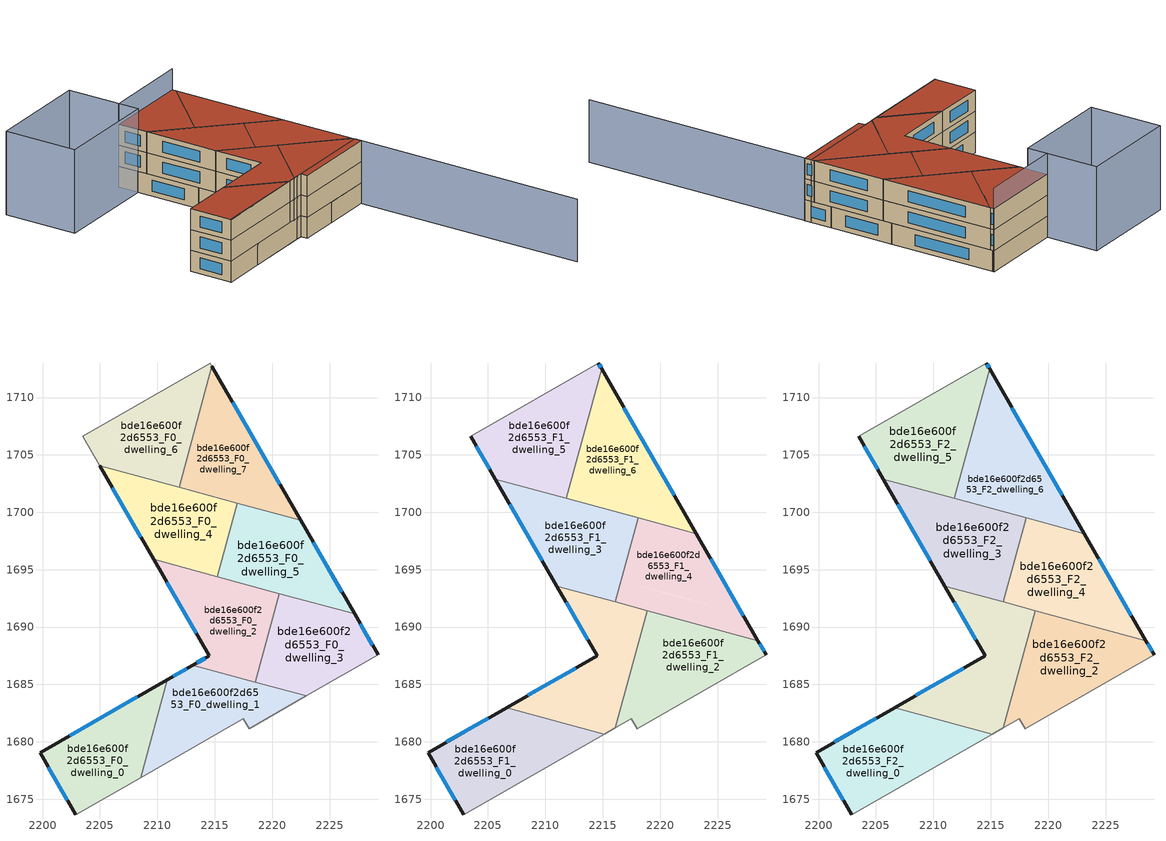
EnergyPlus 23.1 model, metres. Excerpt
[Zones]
bde16e600f2d6553_F0_dwelling_0
 floor ground (EU_floor_Construction): 2210.85,1685.39 2208.53,1676.88 2202.89,1673.64 2199.77,1679.07 z0
 wall outside (EU_wall_Construction): 2210.85,1685.39 2199.77,1679.07 2202.89,1673.64 z0:3
 wall to bde16e600f2d6553_F0_dwelling_1 (EU_wall_Construction): 2208.53,1676.88 2210.85,1685.39 z0:3
 wall adiabatic (EU_wall_Construction): 2202.89,1673.64 2208.53,1676.88 z0:3
 window (EU_Window_Construction): 2208.25,1683.91 2202.37,1680.55 / 2200.51,1677.79 2202.16,1674.91 z0.7:2.3
bde16e600f2d6553_F0_dwelling_1
 floor ground (EU_floor_Construction): 2222.96,1684 2217.99,1681.16 2217.47,1682.03 2216.78,1681.62 2208.53,1676.88 2210.85,1685.39 2213.1,1686.68 z0
 wall outside (EU_wall_Construction): 2213.1,1686.68 2210.85,1685.39 z0:3
 wall adiabatic (EU_wall_Construction): 2208.53,1676.88 2216.78,1681.62 2217.47,1682.03 2217.99,1681.16 2222.96,1684 z0:3
 wall to bde16e600f2d6553_F0_dwelling_2 (EU_wall_Construction): 2218.54,1685.2 2213.1,1686.68 z0:3
 wall to bde16e600f2d6553_F0_dwelling_3 (EU_wall_Construction): 2222.96,1684 2218.54,1685.2 z0:3
 window (EU_Window_Construction): 2212.57,1686.38 2211.37,1685.7 z0.7:2.3
bde16e600f2d6553_F0_dwelling_2
 floor ground (EU_floor_Construction): 2220.64,1692.92 2218.54,1685.2 2213.1,1686.68 2214.5,1687.49 2209.66,1695.9 z0
 wall outside (EU_wall_Construction): 2209.66,1695.9 2214.5,1687.49 2213.1,1686.68 z0:3
 wall to bde16e600f2d6553_F0_dwelling_3 (EU_wall_Construction): 2218.54,1685.2 2220.64,1692.92 z0:3
 wall to bde16e600f2d6553_F0_dwelling_4 (EU_wall_Construction): 2215.21,1694.39 2209.66,1695.9 z0:3
 wall to bde16e600f2d6553_F0_dwelling_5 (EU_wall_Construction): 2220.64,1692.92 2215.21,1694.39 z0:3
 window (EU_Window_Construction): 2214.17,1687.3 2213.43,1686.87 / 2210.8,1693.93 2213.37,1689.46 z0.7:2.3
 ceiling adiabatic (EU_roof_Construction): 2220.14,1691.09 2220.64,1692.92 2209.66,1695.9 2211,1693.58 z3
bde16e600f2d6553_F0_dwelling_3
 floor ground (EU_floor_Construction): 2227.18,1691.14 2229.22,1687.59 2222.96,1684 2218.54,1685.2 2220.64,1692.92 z0
 wall outside (EU_wall_Construction): 2229.22,1687.59 2227.18,1691.14 z0:3
 wall adiabatic (EU_wall_Construction): 2222.96,1684 2229.22,1687.59 z0:3
 wall to bde16e600f2d6553_F0_dwelling_5 (EU_wall_Construction): 2227.18,1691.14 2220.64,1692.92 z0:3
 window (EU_Window_Construction): 2228.74,1688.42 2227.66,1690.31 z0.7:2.3
bde16e600f2d6553_F0_dwelling_4
 floor ground (EU_floor_Construction): 2216.95,1700.79 2215.21,1694.39 2209.66,1695.9 2204.98,1704.05 z0
 wall outside (EU_wall_Construction): 2204.98,1704.05 2209.66,1695.9 z0:3
 wall to bde16e600f2d6553_F0_dwelling_5 (EU_wall_Construction): 2215.21,1694.39 2216.95,1700.79 z0:3
 wall to bde16e600f2d6553_F0_dwelling_6 (EU_wall_Construction): 2211.88,1702.17 2204.98,1704.05 z0:3
 wall to bde16e600f2d6553_F0_dwelling_7 (EU_wall_Construction): 2216.95,1700.79 2211.88,1702.17 z0:3
 window (EU_Window_Construction): 2206.08,1702.13 2208.56,1697.81 z0.7:2.3
bde16e600f2d6553_F0_dwelling_5
 floor ground (EU_floor_Construction): 2222.49,1699.29 2227.18,1691.14 2215.21,1694.39 2216.95,1700.79 z0
 wall outside (EU_wall_Construction): 2227.18,1691.14 2222.49,1699.29 z0:3
 wall to bde16e600f2d6553_F0_dwelling_7 (EU_wall_Construction): 2222.49,1699.29 2216.95,1700.79 z0:3
 window (EU_Window_Construction): 2226.08,1693.05 2223.59,1697.37 z0.7:2.3
bde16e600f2d6553_F0_dwelling_6
 floor ground (EU_floor_Construction): 2214.61,1712.99 2214.76,1712.73 2211.88,1702.17 2204.98,1704.05 2203.49,1706.63 z0
 wall to bde16e600f2d6553_F0_dwelling_7 (EU_wall_Construction): 2211.88,1702.17 2214.76,1712.73 z0:3
 wall adiabatic (EU_wall_Construction): 2214.76,1712.73 2214.61,1712.99 2203.49,1706.63 2204.98,1704.05 z0:3
bde16e600f2d6553_F0_dwelling_7
 floor ground (EU_floor_Construction): 2214.76,1712.73 2222.49,1699.29 2211.88,1702.17 z0
 wall outside (EU_wall_Construction): 2222.49,1699.29 2214.76,1712.73 z0:3
 window (EU_Window_Construction): 2220.68,1702.44 2216.57,1709.58 z0.7:2.3
bde16e600f2d6553_F1_dwelling_0
 floor to bde16e600f2d6553_F0_dwelling_0 (EU_floor_Construction): 2209.95,1682.09 2208.53,1676.88 2202.89,1673.64 2199.77,1679.07 2206.63,1682.99 z3
 floor to bde16e600f2d6553_F0_dwelling_1 (EU_floor_Construction): 2215.13,1680.68 2208.53,1676.88 2209.95,1682.09 z3
 wall outside (EU_wall_Construction): 2206.63,1682.99 2199.77,1679.07 2202.89,1673.64 z3:6
 wall to bde16e600f2d6553_F1_dwelling_1 (EU_wall_Construction): 2215.13,1680.68 2206.63,1682.99 z3:6
 wall adiabatic (EU_wall_Construction): 2202.89,1673.64 2215.13,1680.68 z3:6
 window (EU_Window_Construction): 2200.51,1677.79 2202.16,1674.91 / 2205.02,1682.07 2201.38,1679.99 z3.7:5.3
bde16e600f2d6553_F1_dwelling_1
 floor to bde16e600f2d6553_F0_dwelling_1 (EU_floor_Construction): 2217.28,1685.55 2216.1,1681.23 2215.13,1680.68 2209.95,1682.09 2210.85,1685.39 2213.1,1686.68 z3
 floor to bde16e600f2d6553_F0_dwelling_0 (EU_floor_Construction): 2210.85,1685.39 2209.95,1682.09 2206.63,1682.99 z3
 floor to bde16e600f2d6553_F0_dwelling_2 (EU_floor_Construction): 2218.88,1691.43 2217.28,1685.55 2213.1,1686.68 2214.5,1687.49 2211,1693.58 z3
 wall outside (EU_wall_Construction): 2211,1693.58 2214.5,1687.49 2206.63,1682.99 z3:6
 wall adiabatic (EU_wall_Construction): 2215.13,1680.68 2216.1,1681.23 z3:6
 wall to bde16e600f2d6553_F1_dwelling_2 (EU_wall_Construction): 2216.1,1681.23 2218.88,1691.43 z3:6
 wall to bde16e600f2d6553_F1_dwelling_3 (EU_wall_Construction): 2216.09,1692.19 2211,1693.58 z3:6
 wall to bde16e600f2d6553_F1_dwelling_4 (EU_wall_Construction): 2218.88,1691.44 2216.09,1692.19 z3:6
 window (EU_Window_Construction): 2212.65,1686.43 2208.48,1684.04 / 2211.82,1692.15 2213.68,1688.92 z3.7:5.3
bde16e600f2d6553_F1_dwelling_2
 floor to bde16e600f2d6553_F0_dwelling_3 (EU_floor_Construction): 2228.52,1688.82 2229.22,1687.59 2222.96,1684 2218.54,1685.2 2220.14,1691.09 z3
 floor to bde16e600f2d6553_F0_dwelling_1 (EU_floor_Construction): 2222.96,1684 2217.99,1681.16 2217.47,1682.03 2216.78,1681.62 2216.1,1681.23 2217.28,1685.55 z3
 floor to bde16e600f2d6553_F0_dwelling_2 (EU_floor_Construction): 2220.14,1691.09 2218.54,1685.2 2217.28,1685.55 2218.88,1691.43 z3
 wall outside (EU_wall_Construction): 2229.22,1687.59 2228.52,1688.82 z3:6
 wall adiabatic (EU_wall_Construction): 2216.1,1681.23 2216.78,1681.62 2217.47,1682.03 2217.99,1681.16 2229.22,1687.59 z3:6
 wall to bde16e600f2d6553_F1_dwelling_4 (EU_wall_Construction): 2228.52,1688.82 2218.88,1691.43 z3:6
 window (EU_Window_Construction): 2229.06,1687.88 2228.68,1688.53 z3.7:5.3
bde16e600f2d6553_F1_dwelling_3
 floor to bde16e600f2d6553_F0_dwelling_4 (EU_floor_Construction): 2216.7,1699.88 2215.21,1694.39 2209.66,1695.9 2205.65,1702.88 z3
 floor adiabatic (EU_floor_Construction): 2216.58,1694.02 2216.09,1692.19 2211,1693.58 2209.66,1695.9 z3
 floor to bde16e600f2d6553_F0_dwelling_5 (EU_floor_Construction): 2218.08,1699.5 2216.58,1694.02 2215.21,1694.39 2216.7,1699.88 z3
 wall outside (EU_wall_Construction): 2205.65,1702.88 2211,1693.58 z3:6
 wall to bde16e600f2d6553_F1_dwelling_4 (EU_wall_Construction): 2216.09,1692.19 2218.08,1699.5 z3:6
 wall to bde16e600f2d6553_F1_dwelling_6 (EU_wall_Construction): 2218.08,1699.5 2211.82,1701.2 z3:6
 wall to bde16e600f2d6553_F1_dwelling_5 (EU_wall_Construction): 2211.82,1701.21 2205.65,1702.88 z3:6
 window (EU_Window_Construction): 2206.9,1700.7 2209.74,1695.76 z3.7:5.3
bde16e600f2d6553_F1_dwelling_4
 floor to bde16e600f2d6553_F0_dwelling_5 (EU_floor_Construction): 2223.16,1698.12 2227.18,1691.14 2216.58,1694.02 2218.08,1699.5 z3
 floor to bde16e600f2d6553_F0_dwelling_3 (EU_floor_Construction): 2227.18,1691.14 2228.52,1688.82 2220.14,1691.09 2220.64,1692.92 z3
 floor adiabatic (EU_floor_Construction): 2220.64,1692.92 2220.14,1691.09 2216.09,1692.19 2216.58,1694.02 z3
 wall outside (EU_wall_Construction): 2228.52,1688.82 2223.16,1698.12 z3:6
 wall to bde16e600f2d6553_F1_dwelling_6 (EU_wall_Construction): 2223.16,1698.12 2218.08,1699.5 z3:6
 window (EU_Window_Construction): 2227.26,1691 2224.42,1695.94 z3.7:5.3
bde16e600f2d6553_F1_dwelling_5
 floor to bde16e600f2d6553_F0_dwelling_4 (EU_floor_Construction): 2212.07,1702.12 2211.82,1701.21 2205.65,1702.88 2204.98,1704.05 z3
 floor to bde16e600f2d6553_F0_dwelling_6 (EU_floor_Construction): 2214.61,1712.99 2214.76,1712.73 2211.88,1702.17 2204.98,1704.05 2203.49,1706.63 z3
 floor to bde16e600f2d6553_F0_dwelling_7 (EU_floor_Construction): 2214.76,1712.73 2214.89,1712.5 2212.07,1702.12 2211.88,1702.17 z3
 wall outside (EU_wall_Construction): 2203.49,1706.63 2205.65,1702.88 / 2214.89,1712.5 2214.61,1712.99 z3:6
 wall to bde16e600f2d6553_F1_dwelling_6 (EU_wall_Construction): 2211.82,1701.21 2214.89,1712.5 z3:6
 wall adiabatic (EU_wall_Construction): 2214.61,1712.99 2203.49,1706.63 z3:6
 window (EU_Window_Construction): 2204,1705.75 2205.14,1703.76 / 2214.82,1712.62 2214.67,1712.88 z3.7:5.3
bde16e600f2d6553_F1_dwelling_6
 floor to bde16e600f2d6553_F0_dwelling_7 (EU_floor_Construction): 2214.89,1712.5 2222.49,1699.29 2212.07,1702.12 z3
 floor to bde16e600f2d6553_F0_dwelling_5 (EU_floor_Construction): 2222.49,1699.29 2223.16,1698.12 2216.7,1699.88 2216.95,1700.79 z3
 floor to bde16e600f2d6553_F0_dwelling_4 (EU_floor_Construction): 2216.95,1700.79 2216.7,1699.88 2211.82,1701.21 2212.07,1702.12 z3
 wall outside (EU_wall_Construction): 2223.16,1698.12 2214.89,1712.5 z3:6
 window (EU_Window_Construction): 2221.22,1701.5 2216.83,1709.12 z3.7:5.3
bde16e600f2d6553_F2_dwelling_0
 floor to bde16e600f2d6553_F1_dwelling_0 (EU_floor_Construction): 2215.13,1680.68 2202.89,1673.64 2199.77,1679.07 2206.63,1682.99 z6
 wall outside (EU_wall_Construction): 2206.63,1682.99 2199.77,1679.07 2202.89,1673.64 z6:9
 wall to bde16e600f2d6553_F2_dwelling_1 (EU_wall_Construction): 2215.13,1680.68 2206.63,1682.99 z6:9
 wall adiabatic (EU_wall_Construction): 2202.89,1673.64 2215.13,1680.68 z6:9
 window (EU_Window_Construction): 2200.51,1677.79 2202.16,1674.91 / 2205.02,1682.07 2201.38,1679.99 z6.7:8.3
 roof outside (EU_roof_Construction): 2215.13,1680.68 2206.63,1682.99 2199.77,1679.07 2202.89,1673.64 z9
bde16e600f2d6553_F2_dwelling_1
 floor to bde16e600f2d6553_F1_dwelling_1 (EU_floor_Construction): 2218.88,1691.43 2216.1,1681.23 2215.13,1680.68 2206.63,1682.99 2214.5,1687.49 2211,1693.58 z6
 wall outside (EU_wall_Construction): 2211,1693.58 2214.5,1687.49 2206.63,1682.99 z6:9
 wall adiabatic (EU_wall_Construction): 2215.13,1680.68 2216.1,1681.23 z6:9
 wall to bde16e600f2d6553_F2_dwelling_2 (EU_wall_Construction): 2216.1,1681.23 2218.88,1691.43 z6:9
 wall to bde16e600f2d6553_F2_dwelling_3 (EU_wall_Construction): 2216.09,1692.19 2211,1693.58 z6:9
 wall to bde16e600f2d6553_F2_dwelling_4 (EU_wall_Construction): 2218.88,1691.44 2216.09,1692.19 z6:9
 window (EU_Window_Construction): 2212.65,1686.43 2208.48,1684.04 / 2211.82,1692.15 2213.68,1688.92 z6.7:8.3
 roof outside (EU_roof_Construction): 2216.1,1681.23 2218.88,1691.43 2211,1693.58 2214.5,1687.49 2206.63,1682.99 2215.13,1680.68 z9
bde16e600f2d6553_F2_dwelling_2
 floor to bde16e600f2d6553_F1_dwelling_2 (EU_floor_Construction): 2228.52,1688.82 2229.22,1687.59 2217.99,1681.16 2217.47,1682.03 2216.78,1681.62 2216.1,1681.23 2218.88,1691.43 z6
 wall outside (EU_wall_Construction): 2229.22,1687.59 2228.52,1688.82 z6:9
 wall adiabatic (EU_wall_Construction): 2216.1,1681.23 2216.78,1681.62 2217.47,1682.03 2217.99,1681.16 2229.22,1687.59 z6:9
 wall to bde16e600f2d6553_F2_dwelling_4 (EU_wall_Construction): 2228.52,1688.82 2218.88,1691.43 z6:9
 window (EU_Window_Construction): 2229.06,1687.88 2228.68,1688.53 z6.7:8.3
 roof outside (EU_roof_Construction): 2229.22,1687.59 2228.52,1688.82 2218.88,1691.43 2216.1,1681.23 2216.78,1681.62 2217.47,1682.03 2217.99,1681.16 z9
bde16e600f2d6553_F2_dwelling_3
 floor to bde16e600f2d6553_F1_dwelling_3 (EU_floor_Construction): 2218.08,1699.5 2216.09,1692.19 2211,1693.58 2205.65,1702.88 z6
 wall outside (EU_wall_Construction): 2205.65,1702.88 2211,1693.58 z6:9
 wall to bde16e600f2d6553_F2_dwelling_4 (EU_wall_Construction): 2216.09,1692.19 2218.08,1699.5 z6:9
 wall to bde16e600f2d6553_F2_dwelling_6 (EU_wall_Construction): 2218.08,1699.5 2211.82,1701.2 z6:9
 wall to bde16e600f2d6553_F2_dwelling_5 (EU_wall_Construction): 2211.82,1701.21 2205.65,1702.88 z6:9
 window (EU_Window_Construction): 2206.9,1700.7 2209.74,1695.76 z6.7:8.3
 roof outside (EU_roof_Construction): 2216.09,1692.19 2218.08,1699.5 2205.65,1702.88 2211,1693.58 z9
bde16e600f2d6553_F2_dwelling_4
 floor to bde16e600f2d6553_F1_dwelling_4 (EU_floor_Construction): 2223.16,1698.12 2228.52,1688.82 2216.09,1692.19 2218.08,1699.5 z6
 wall outside (EU_wall_Construction): 2228.52,1688.82 2223.16,1698.12 z6:9
 wall to bde16e600f2d6553_F2_dwelling_6 (EU_wall_Construction): 2223.16,1698.12 2218.08,1699.5 z6:9
 window (EU_Window_Construction): 2227.26,1691 2224.42,1695.94 z6.7:8.3
 roof outside (EU_roof_Construction): 2228.52,1688.82 2223.16,1698.12 2218.08,1699.5 2216.09,1692.19 z9
bde16e600f2d6553_F2_dwelling_5
 floor to bde16e600f2d6553_F1_dwelling_5 (EU_floor_Construction): 2214.61,1712.99 2214.89,1712.5 2211.82,1701.21 2205.65,1702.88 2203.49,1706.63 z6
 wall outside (EU_wall_Construction): 2203.49,1706.63 2205.65,1702.88 / 2214.89,1712.5 2214.61,1712.99 z6:9
 wall to bde16e600f2d6553_F2_dwelling_6 (EU_wall_Construction): 2211.82,1701.21 2214.89,1712.5 z6:9
 wall adiabatic (EU_wall_Construction): 2214.61,1712.99 2203.49,1706.63 z6:9
 window (EU_Window_Construction): 2204,1705.75 2205.14,1703.76 / 2214.82,1712.62 2214.67,1712.88 z6.7:8.3
 roof outside (EU_roof_Construction): 2211.82,1701.21 2214.89,1712.5 2214.61,1712.99 2203.49,1706.63 2205.65,1702.88 z9
bde16e600f2d6553_F2_dwelling_6
 floor to bde16e600f2d6553_F1_dwelling_6 (EU_floor_Construction): 2214.89,1712.5 2223.16,1698.12 2211.82,1701.21 z6
 wall outside (EU_wall_Construction): 2223.16,1698.12 2214.89,1712.5 z6:9
 window (EU_Window_Construction): 2221.22,1701.5 2216.83,1709.12 z6.7:8.3
 roof outside (EU_roof_Construction): 2223.16,1698.12 2214.89,1712.5 2211.82,1701.21 z9
shading: 2202.88,1673.66 2228.72,1688.46 / 2228.72,1688.46 2245.87,1658.52 z0:9; 2214.64,1713.01 2203.45,1706.6 / 2186.5,1705.79 2199.7,1713.32 / 2199.7,1713.32 2205,1704.02 / 2205,1704.02 2191.8,1696.5 / 2191.8,1696.5 2186.5,1705.79 z0:12
[Building]
EU S2 Campaign: North Axis=0; Terrain=City; Solar Distribution=FullExterior
[Site:Location]
Budapest.Ferenc.Liszt.Intl.AP: Latitude=47.437; Longitude=19.256; Time Zone=1; Elevation=185
[SizingPeriod:WeatherFileDays]
AnnualSizingPeriod: Begin Month=1; Begin Day of Month=1; End Month=12; End Day of Month=31; Day of Week for Start Day=Monday; Use Weather File Daylight Saving Period=No; Use Weather File Rain and Snow Indicators=No
[MATERIAL]
EU_InternalMass_Material: Roughness=MediumRough; Thickness=0.1; Conductivity=1; Density=1800; Specific Heat=900; Thermal Absorptance=0.9; Solar Absorptance=0.7; Visible Absorptance=0.7
[MATERIAL:NOMASS] Roughness=MediumRough; Thermal Absorptance=0.9; Solar Absorptance=0.7; Visible Absorptance=0.7
Name | Thermal Resistance
EU_wall_NoMass | 0.832559
EU_roof_NoMass | 1.39638
EU_floor_NoMass | 0.872794
[WINDOWMATERIAL:SIMPLEGLAZINGSYSTEM]
EU_Window_SimpleGlazing: UFactor=2.79869; Solar Heat Gain Coefficient=0.75; Visible Transmittance=0.75
[CONSTRUCTION]
EU_wall_Construction: EU_wall_NoMass
EU_roof_Construction: EU_roof_NoMass
EU_floor_Construction: EU_floor_NoMass
EU_Window_Construction: EU_Window_SimpleGlazing
EU_InternalMass_Construction: EU_InternalMass_Material
[ZONE] Type=1; Multiplier=1; Ceiling Height=autocalculate; Floor Area=autocalculate; Part of Total Floor Area=Yes
Name | Volume
bde16e600f2d6553_F0_dwelling_0; bde16e600f2d6553_F0_dwelling_2; bde16e600f2d6553_F0_dwelling_5 | 180.506
bde16e600f2d6553_F1_dwelling_0; bde16e600f2d6553_F2_dwelling_0 | 206.307
bde16e600f2d6553_F0_dwelling_1 | 180.515
bde16e600f2d6553_F1_dwelling_1; bde16e600f2d6553_F2_dwelling_1 | 206.302
bde16e600f2d6553_F1_dwelling_2; bde16e600f2d6553_F2_dwelling_2 | 206.287
bde16e600f2d6553_F0_dwelling_3 | 180.516
bde16e600f2d6553_F1_dwelling_3; bde16e600f2d6553_F2_dwelling_3 | 206.304
bde16e600f2d6553_F0_dwelling_4 | 180.513
bde16e600f2d6553_F1_dwelling_4; bde16e600f2d6553_F2_dwelling_4 | 206.288
bde16e600f2d6553_F1_dwelling_5; bde16e600f2d6553_F2_dwelling_5 | 206.284
bde16e600f2d6553_F0_dwelling_6 | 180.517
bde16e600f2d6553_F1_dwelling_6; bde16e600f2d6553_F2_dwelling_6 | 206.299
bde16e600f2d6553_F0_dwelling_7 | 180.51
[INTERNALMASS] Construction=EU_InternalMass_Construction
Name | Zone or ZoneList | Surface Area
bde16e600f2d6553_F0_dwelling_0_EU_InternalMass | bde16e600f2d6553_F0_dwelling_0 | 60.1713
bde16e600f2d6553_F0_dwelling_1_EU_InternalMass | bde16e600f2d6553_F0_dwelling_1 | 60.1713
bde16e600f2d6553_F0_dwelling_2_EU_InternalMass | bde16e600f2d6553_F0_dwelling_2 | 60.1695
bde16e600f2d6553_F0_dwelling_3_EU_InternalMass | bde16e600f2d6553_F0_dwelling_3 | 60.1723
bde16e600f2d6553_F0_dwelling_4_EU_InternalMass | bde16e600f2d6553_F0_dwelling_4 | 60.1712
bde16e600f2d6553_F0_dwelling_5_EU_InternalMass | bde16e600f2d6553_F0_dwelling_5 | 60.1689
bde16e600f2d6553_F0_dwelling_6_EU_InternalMass | bde16e600f2d6553_F0_dwelling_6 | 60.1697
bde16e600f2d6553_F0_dwelling_7_EU_InternalMass | bde16e600f2d6553_F0_dwelling_7 | 60.1744
bde16e600f2d6553_F1_dwelling_0_EU_InternalMass | bde16e600f2d6553_F1_dwelling_0 | 68.769
bde16e600f2d6553_F1_dwelling_1_EU_InternalMass | bde16e600f2d6553_F1_dwelling_1 | 68.7675
bde16e600f2d6553_F1_dwelling_2_EU_InternalMass | bde16e600f2d6553_F1_dwelling_2 | 68.7621
bde16e600f2d6553_F1_dwelling_3_EU_InternalMass | bde16e600f2d6553_F1_dwelling_3 | 68.7672
bde16e600f2d6553_F1_dwelling_4_EU_InternalMass | bde16e600f2d6553_F1_dwelling_4 | 68.7651
bde16e600f2d6553_F1_dwelling_5_EU_InternalMass | bde16e600f2d6553_F1_dwelling_5 | 68.7602
bde16e600f2d6553_F1_dwelling_6_EU_InternalMass | bde16e600f2d6553_F1_dwelling_6 | 68.7707
bde16e600f2d6553_F2_dwelling_0_EU_InternalMass | bde16e600f2d6553_F2_dwelling_0 | 68.769
bde16e600f2d6553_F2_dwelling_1_EU_InternalMass | bde16e600f2d6553_F2_dwelling_1 | 68.7675
bde16e600f2d6553_F2_dwelling_2_EU_InternalMass | bde16e600f2d6553_F2_dwelling_2 | 68.7621
bde16e600f2d6553_F2_dwelling_3_EU_InternalMass | bde16e600f2d6553_F2_dwelling_3 | 68.7672
bde16e600f2d6553_F2_dwelling_4_EU_InternalMass | bde16e600f2d6553_F2_dwelling_4 | 68.7651
bde16e600f2d6553_F2_dwelling_5_EU_InternalMass | bde16e600f2d6553_F2_dwelling_5 | 68.7602
bde16e600f2d6553_F2_dwelling_6_EU_InternalMass | bde16e600f2d6553_F2_dwelling_6 | 68.7707
[OTHEREQUIPMENT] Fuel Type=Electricity; Design Level Calculation Method=Watts/Area; Power per Zone Floor Area=1; Fraction Latent=0; Fraction Radiant=0; Fraction Lost=0; Carbon Dioxide Generation Rate=0; EndUse Subcategory=EU_Step8_InternalGains
Name | Zone or ZoneList or Space or SpaceList | Schedule
EU_Step8_InternalGain_bde16e600f2d6553_F0_dwelling_0_f000 | bde16e600f2d6553_F0_dwelling_0 | EU_Step8_GainSchedule_bde16e600f2d6553_F0_dwelling_0_f000
EU_Step8_InternalGain_bde16e600f2d6553_F0_dwelling_1_f000 | bde16e600f2d6553_F0_dwelling_1 | EU_Step8_GainSchedule_bde16e600f2d6553_F0_dwelling_1_f000
EU_Step8_InternalGain_bde16e600f2d6553_F0_dwelling_2_f000 | bde16e600f2d6553_F0_dwelling_2 | EU_Step8_GainSchedule_bde16e600f2d6553_F0_dwelling_2_f000
EU_Step8_InternalGain_bde16e600f2d6553_F0_dwelling_3_f000 | bde16e600f2d6553_F0_dwelling_3 | EU_Step8_GainSchedule_bde16e600f2d6553_F0_dwelling_3_f000
EU_Step8_InternalGain_bde16e600f2d6553_F0_dwelling_4_f000 | bde16e600f2d6553_F0_dwelling_4 | EU_Step8_GainSchedule_bde16e600f2d6553_F0_dwelling_4_f000
EU_Step8_InternalGain_bde16e600f2d6553_F0_dwelling_5_f000 | bde16e600f2d6553_F0_dwelling_5 | EU_Step8_GainSchedule_bde16e600f2d6553_F0_dwelling_5_f000
EU_Step8_InternalGain_bde16e600f2d6553_F0_dwelling_6_f000 | bde16e600f2d6553_F0_dwelling_6 | EU_Step8_GainSchedule_bde16e600f2d6553_F0_dwelling_6_f000
EU_Step8_InternalGain_bde16e600f2d6553_F0_dwelling_7_f000 | bde16e600f2d6553_F0_dwelling_7 | EU_Step8_GainSchedule_bde16e600f2d6553_F0_dwelling_7_f000
EU_Step8_InternalGain_bde16e600f2d6553_F1_dwelling_0_f000 | bde16e600f2d6553_F1_dwelling_0 | EU_Step8_GainSchedule_bde16e600f2d6553_F1_dwelling_0_f000
EU_Step8_InternalGain_bde16e600f2d6553_F1_dwelling_1_f000 | bde16e600f2d6553_F1_dwelling_1 | EU_Step8_GainSchedule_bde16e600f2d6553_F1_dwelling_1_f000
EU_Step8_InternalGain_bde16e600f2d6553_F1_dwelling_2_f000 | bde16e600f2d6553_F1_dwelling_2 | EU_Step8_GainSchedule_bde16e600f2d6553_F1_dwelling_2_f000
EU_Step8_InternalGain_bde16e600f2d6553_F1_dwelling_3_f000 | bde16e600f2d6553_F1_dwelling_3 | EU_Step8_GainSchedule_bde16e600f2d6553_F1_dwelling_3_f000
EU_Step8_InternalGain_bde16e600f2d6553_F1_dwelling_4_f000 | bde16e600f2d6553_F1_dwelling_4 | EU_Step8_GainSchedule_bde16e600f2d6553_F1_dwelling_4_f000
EU_Step8_InternalGain_bde16e600f2d6553_F1_dwelling_5_f000 | bde16e600f2d6553_F1_dwelling_5 | EU_Step8_GainSchedule_bde16e600f2d6553_F1_dwelling_5_f000
EU_Step8_InternalGain_bde16e600f2d6553_F1_dwelling_6_f000 | bde16e600f2d6553_F1_dwelling_6 | EU_Step8_GainSchedule_bde16e600f2d6553_F1_dwelling_6_f000
EU_Step8_InternalGain_bde16e600f2d6553_F2_dwelling_0_f000 | bde16e600f2d6553_F2_dwelling_0 | EU_Step8_GainSchedule_bde16e600f2d6553_F2_dwelling_0_f000
EU_Step8_InternalGain_bde16e600f2d6553_F2_dwelling_1_f000 | bde16e600f2d6553_F2_dwelling_1 | EU_Step8_GainSchedule_bde16e600f2d6553_F2_dwelling_1_f000
EU_Step8_InternalGain_bde16e600f2d6553_F2_dwelling_2_f000 | bde16e600f2d6553_F2_dwelling_2 | EU_Step8_GainSchedule_bde16e600f2d6553_F2_dwelling_2_f000
EU_Step8_InternalGain_bde16e600f2d6553_F2_dwelling_3_f000 | bde16e600f2d6553_F2_dwelling_3 | EU_Step8_GainSchedule_bde16e600f2d6553_F2_dwelling_3_f000
EU_Step8_InternalGain_bde16e600f2d6553_F2_dwelling_4_f000 | bde16e600f2d6553_F2_dwelling_4 | EU_Step8_GainSchedule_bde16e600f2d6553_F2_dwelling_4_f000
EU_Step8_InternalGain_bde16e600f2d6553_F2_dwelling_5_f000 | bde16e600f2d6553_F2_dwelling_5 | EU_Step8_GainSchedule_bde16e600f2d6553_F2_dwelling_5_f000
EU_Step8_InternalGain_bde16e600f2d6553_F2_dwelling_6_f000 | bde16e600f2d6553_F2_dwelling_6 | EU_Step8_GainSchedule_bde16e600f2d6553_F2_dwelling_6_f000
[ZONEVENTILATION:DESIGNFLOWRATE] Schedule=EU_AlwaysOn; Design Flow Rate Calculation Method=AirChanges/Hour; Air Changes per Hour=0.475469; Ventilation Type=Natural; Fan Pressure Rise=0; Fan Total Efficiency=1; Constant Term Coefficient=1; Temperature Term Coefficient=0; Velocity Term Coefficient=0; Velocity Squared Term Coefficient=0; Minimum Indoor Temperature=-100; Maximum Indoor Temperature=100; Delta Temperature=-100; Minimum Outdoor Temperature=-100; Maximum Outdoor Temperature=100; Maximum Wind Speed=40
Name | Zone or ZoneList or Space or SpaceList
EU_ConstantAir_bde16e600f2d6553_F0_dwelling_0 | bde16e600f2d6553_F0_dwelling_0
EU_ConstantAir_bde16e600f2d6553_F0_dwelling_1 | bde16e600f2d6553_F0_dwelling_1
EU_ConstantAir_bde16e600f2d6553_F0_dwelling_2 | bde16e600f2d6553_F0_dwelling_2
EU_ConstantAir_bde16e600f2d6553_F0_dwelling_3 | bde16e600f2d6553_F0_dwelling_3
EU_ConstantAir_bde16e600f2d6553_F0_dwelling_4 | bde16e600f2d6553_F0_dwelling_4
EU_ConstantAir_bde16e600f2d6553_F0_dwelling_5 | bde16e600f2d6553_F0_dwelling_5
EU_ConstantAir_bde16e600f2d6553_F0_dwelling_6 | bde16e600f2d6553_F0_dwelling_6
EU_ConstantAir_bde16e600f2d6553_F0_dwelling_7 | bde16e600f2d6553_F0_dwelling_7
EU_ConstantAir_bde16e600f2d6553_F1_dwelling_0 | bde16e600f2d6553_F1_dwelling_0
EU_ConstantAir_bde16e600f2d6553_F1_dwelling_1 | bde16e600f2d6553_F1_dwelling_1
EU_ConstantAir_bde16e600f2d6553_F1_dwelling_2 | bde16e600f2d6553_F1_dwelling_2
EU_ConstantAir_bde16e600f2d6553_F1_dwelling_3 | bde16e600f2d6553_F1_dwelling_3
EU_ConstantAir_bde16e600f2d6553_F1_dwelling_4 | bde16e600f2d6553_F1_dwelling_4
EU_ConstantAir_bde16e600f2d6553_F1_dwelling_5 | bde16e600f2d6553_F1_dwelling_5
EU_ConstantAir_bde16e600f2d6553_F1_dwelling_6 | bde16e600f2d6553_F1_dwelling_6
EU_ConstantAir_bde16e600f2d6553_F2_dwelling_0 | bde16e600f2d6553_F2_dwelling_0
EU_ConstantAir_bde16e600f2d6553_F2_dwelling_1 | bde16e600f2d6553_F2_dwelling_1
EU_ConstantAir_bde16e600f2d6553_F2_dwelling_2 | bde16e600f2d6553_F2_dwelling_2
EU_ConstantAir_bde16e600f2d6553_F2_dwelling_3 | bde16e600f2d6553_F2_dwelling_3
EU_ConstantAir_bde16e600f2d6553_F2_dwelling_4 | bde16e600f2d6553_F2_dwelling_4
EU_ConstantAir_bde16e600f2d6553_F2_dwelling_5 | bde16e600f2d6553_F2_dwelling_5
EU_ConstantAir_bde16e600f2d6553_F2_dwelling_6 | bde16e600f2d6553_F2_dwelling_6
[HVACTEMPLATE:THERMOSTAT] Constant Heating Setpoint=20; Constant Cooling Setpoint=50
EU_HeatOnly_bde16e600f2d6553_F0_dwelling_0; EU_HeatOnly_bde16e600f2d6553_F0_dwelling_1; EU_HeatOnly_bde16e600f2d6553_F0_dwelling_2; EU_HeatOnly_bde16e600f2d6553_F0_dwelling_3; EU_HeatOnly_bde16e600f2d6553_F0_dwelling_4; EU_HeatOnly_bde16e600f2d6553_F0_dwelling_5; EU_HeatOnly_bde16e600f2d6553_F0_dwelling_6; EU_HeatOnly_bde16e600f2d6553_F0_dwelling_7; EU_HeatOnly_bde16e600f2d6553_F1_dwelling_0; EU_HeatOnly_bde16e600f2d6553_F1_dwelling_1; EU_HeatOnly_bde16e600f2d6553_F1_dwelling_2; EU_HeatOnly_bde16e600f2d6553_F1_dwelling_3; EU_HeatOnly_bde16e600f2d6553_F1_dwelling_4; EU_HeatOnly_bde16e600f2d6553_F1_dwelling_5; EU_HeatOnly_bde16e600f2d6553_F1_dwelling_6; EU_HeatOnly_bde16e600f2d6553_F2_dwelling_0; EU_HeatOnly_bde16e600f2d6553_F2_dwelling_1; EU_HeatOnly_bde16e600f2d6553_F2_dwelling_2; EU_HeatOnly_bde16e600f2d6553_F2_dwelling_3; EU_HeatOnly_bde16e600f2d6553_F2_dwelling_4; EU_HeatOnly_bde16e600f2d6553_F2_dwelling_5; EU_HeatOnly_bde16e600f2d6553_F2_dwelling_6
[HVACTEMPLATE:ZONE:IDEALLOADSAIRSYSTEM] System Availability Schedule=EU_AlwaysOn; Maximum Heating Supply Air Temperature=50; Minimum Cooling Supply Air Temperature=13; Maximum Heating Supply Air Humidity Ratio=0.0156; Minimum Cooling Supply Air Humidity Ratio=0.0077; Heating Limit=NoLimit; Cooling Limit=NoLimit; Heating Availability Schedule=EU_AlwaysOn; Cooling Availability Schedule=EU_CoolingOff; Dehumidification Control Type=ConstantSensibleHeatRatio; Cooling Sensible Heat Ratio=0.7; Dehumidification Setpoint=60; Humidification Control Type=None; Humidification Setpoint=30; Outdoor Air Method=None; Outdoor Air Flow Rate per Person=0.00944; Outdoor Air Flow Rate per Zone Floor Area=0; Outdoor Air Flow Rate per Zone=0; Demand Controlled Ventilation Type=None; Outdoor Air Economizer Type=NoEconomizer; Heat Recovery Type=None; Sensible Heat Recovery Effectiveness=0.7; Latent Heat Recovery Effectiveness=0.65
Name | Template Thermostat
bde16e600f2d6553_F0_dwelling_0 | EU_HeatOnly_bde16e600f2d6553_F0_dwelling_0
bde16e600f2d6553_F0_dwelling_1 | EU_HeatOnly_bde16e600f2d6553_F0_dwelling_1
bde16e600f2d6553_F0_dwelling_2 | EU_HeatOnly_bde16e600f2d6553_F0_dwelling_2
bde16e600f2d6553_F0_dwelling_3 | EU_HeatOnly_bde16e600f2d6553_F0_dwelling_3
bde16e600f2d6553_F0_dwelling_4 | EU_HeatOnly_bde16e600f2d6553_F0_dwelling_4
bde16e600f2d6553_F0_dwelling_5 | EU_HeatOnly_bde16e600f2d6553_F0_dwelling_5
bde16e600f2d6553_F0_dwelling_6 | EU_HeatOnly_bde16e600f2d6553_F0_dwelling_6
bde16e600f2d6553_F0_dwelling_7 | EU_HeatOnly_bde16e600f2d6553_F0_dwelling_7
bde16e600f2d6553_F1_dwelling_0 | EU_HeatOnly_bde16e600f2d6553_F1_dwelling_0
bde16e600f2d6553_F1_dwelling_1 | EU_HeatOnly_bde16e600f2d6553_F1_dwelling_1
bde16e600f2d6553_F1_dwelling_2 | EU_HeatOnly_bde16e600f2d6553_F1_dwelling_2
bde16e600f2d6553_F1_dwelling_3 | EU_HeatOnly_bde16e600f2d6553_F1_dwelling_3
bde16e600f2d6553_F1_dwelling_4 | EU_HeatOnly_bde16e600f2d6553_F1_dwelling_4
bde16e600f2d6553_F1_dwelling_5 | EU_HeatOnly_bde16e600f2d6553_F1_dwelling_5
bde16e600f2d6553_F1_dwelling_6 | EU_HeatOnly_bde16e600f2d6553_F1_dwelling_6
bde16e600f2d6553_F2_dwelling_0 | EU_HeatOnly_bde16e600f2d6553_F2_dwelling_0
bde16e600f2d6553_F2_dwelling_1 | EU_HeatOnly_bde16e600f2d6553_F2_dwelling_1
bde16e600f2d6553_F2_dwelling_2 | EU_HeatOnly_bde16e600f2d6553_F2_dwelling_2
bde16e600f2d6553_F2_dwelling_3 | EU_HeatOnly_bde16e600f2d6553_F2_dwelling_3
bde16e600f2d6553_F2_dwelling_4 | EU_HeatOnly_bde16e600f2d6553_F2_dwelling_4
bde16e600f2d6553_F2_dwelling_5 | EU_HeatOnly_bde16e600f2d6553_F2_dwelling_5
bde16e600f2d6553_F2_dwelling_6 | EU_HeatOnly_bde16e600f2d6553_F2_dwelling_6
[SIZING:ZONE] Zone Cooling Design Supply Air Temperature Input Method=SupplyAirTemperature; Zone Cooling Design Supply Air Temperature=13; Zone Heating Design Supply Air Temperature Input Method=SupplyAirTemperature; Zone Heating Design Supply Air Temperature=50; Zone Cooling Design Supply Air Humidity Ratio=0.008; Zone Heating Design Supply Air Humidity Ratio=0.008; Cooling Design Air Flow Method=DesignDay; Cooling Design Air Flow Rate=0; Cooling Minimum Air Flow per Zone Floor Area=0.000762; Cooling Minimum Air Flow=0; Cooling Minimum Air Flow Fraction=0.2; Heating Design Air Flow Method=DesignDay; Heating Design Air Flow Rate=0; Heating Maximum Air Flow per Zone Floor Area=0.002032; Heating Maximum Air Flow=0.141576; Heating Maximum Air Flow Fraction=0.3; Account for Dedicated Outdoor Air System=No; Dedicated Outdoor Air System Control Strategy=NeutralSupplyAir; Dedicated Outdoor Air Low Setpoint Temperature for Design=autosize; Dedicated Outdoor Air High Setpoint Temperature for Design=autosize; Zone Load Sizing Method=Sensible Load Only No Latent Load; Zone Latent Cooling Design Supply Air Humidity Ratio Input Method=HumidityRatioDifference; Zone Cooling Design Supply Air Humidity Ratio Difference=0.005; Zone Latent Heating Design Supply Air Humidity Ratio Input Method=HumidityRatioDifference; Zone Humidification Design Supply Air Humidity Ratio Difference=0.005
bde16e600f2d6553_F0_dwelling_0; bde16e600f2d6553_F0_dwelling_1; bde16e600f2d6553_F0_dwelling_2; bde16e600f2d6553_F0_dwelling_3; bde16e600f2d6553_F0_dwelling_4; bde16e600f2d6553_F0_dwelling_5; bde16e600f2d6553_F0_dwelling_6; bde16e600f2d6553_F0_dwelling_7; bde16e600f2d6553_F1_dwelling_0; bde16e600f2d6553_F1_dwelling_1; bde16e600f2d6553_F1_dwelling_2; bde16e600f2d6553_F1_dwelling_3; bde16e600f2d6553_F1_dwelling_4; bde16e600f2d6553_F1_dwelling_5; bde16e600f2d6553_F1_dwelling_6; bde16e600f2d6553_F2_dwelling_0; bde16e600f2d6553_F2_dwelling_1; bde16e600f2d6553_F2_dwelling_2; bde16e600f2d6553_F2_dwelling_3; bde16e600f2d6553_F2_dwelling_4; bde16e600f2d6553_F2_dwelling_5; bde16e600f2d6553_F2_dwelling_6
[SCHEDULE:CONSTANT]
Name | Hourly Value
EU_AlwaysOn | 1
EU_CoolingOff | 0
[SCHEDULE:FILE] Column Number=1; Rows to Skip at Top=0; Number of Hours of Data=8760; Column Separator=Comma; Interpolate to Timestep=No; Minutes per Item=60; Adjust Schedule for Daylight Savings=Yes
Name | File
EU_Step8_GainSchedule_bde16e600f2d6553_F0_dwelling_0_f000 | ../../schedules/bde16e600f2d6553/bde16e600f2d6553_F0_dwelling_0_f000_gain.csv
EU_Step8_GainSchedule_bde16e600f2d6553_F0_dwelling_1_f000 | ../../schedules/bde16e600f2d6553/bde16e600f2d6553_F0_dwelling_1_f000_gain.csv
EU_Step8_GainSchedule_bde16e600f2d6553_F0_dwelling_2_f000 | ../../schedules/bde16e600f2d6553/bde16e600f2d6553_F0_dwelling_2_f000_gain.csv
EU_Step8_GainSchedule_bde16e600f2d6553_F0_dwelling_3_f000 | ../../schedules/bde16e600f2d6553/bde16e600f2d6553_F0_dwelling_3_f000_gain.csv
EU_Step8_GainSchedule_bde16e600f2d6553_F0_dwelling_4_f000 | ../../schedules/bde16e600f2d6553/bde16e600f2d6553_F0_dwelling_4_f000_gain.csv
EU_Step8_GainSchedule_bde16e600f2d6553_F0_dwelling_5_f000 | ../../schedules/bde16e600f2d6553/bde16e600f2d6553_F0_dwelling_5_f000_gain.csv
EU_Step8_GainSchedule_bde16e600f2d6553_F0_dwelling_6_f000 | ../../schedules/bde16e600f2d6553/bde16e600f2d6553_F0_dwelling_6_f000_gain.csv
EU_Step8_GainSchedule_bde16e600f2d6553_F0_dwelling_7_f000 | ../../schedules/bde16e600f2d6553/bde16e600f2d6553_F0_dwelling_7_f000_gain.csv
EU_Step8_GainSchedule_bde16e600f2d6553_F1_dwelling_0_f000 | ../../schedules/bde16e600f2d6553/bde16e600f2d6553_F1_dwelling_0_f000_gain.csv
EU_Step8_GainSchedule_bde16e600f2d6553_F1_dwelling_1_f000 | ../../schedules/bde16e600f2d6553/bde16e600f2d6553_F1_dwelling_1_f000_gain.csv
EU_Step8_GainSchedule_bde16e600f2d6553_F1_dwelling_2_f000 | ../../schedules/bde16e600f2d6553/bde16e600f2d6553_F1_dwelling_2_f000_gain.csv
EU_Step8_GainSchedule_bde16e600f2d6553_F1_dwelling_3_f000 | ../../schedules/bde16e600f2d6553/bde16e600f2d6553_F1_dwelling_3_f000_gain.csv
EU_Step8_GainSchedule_bde16e600f2d6553_F1_dwelling_4_f000 | ../../schedules/bde16e600f2d6553/bde16e600f2d6553_F1_dwelling_4_f000_gain.csv
EU_Step8_GainSchedule_bde16e600f2d6553_F1_dwelling_5_f000 | ../../schedules/bde16e600f2d6553/bde16e600f2d6553_F1_dwelling_5_f000_gain.csv
EU_Step8_GainSchedule_bde16e600f2d6553_F1_dwelling_6_f000 | ../../schedules/bde16e600f2d6553/bde16e600f2d6553_F1_dwelling_6_f000_gain.csv
EU_Step8_GainSchedule_bde16e600f2d6553_F2_dwelling_0_f000 | ../../schedules/bde16e600f2d6553/bde16e600f2d6553_F2_dwelling_0_f000_gain.csv
EU_Step8_GainSchedule_bde16e600f2d6553_F2_dwelling_1_f000 | ../../schedules/bde16e600f2d6553/bde16e600f2d6553_F2_dwelling_1_f000_gain.csv
EU_Step8_GainSchedule_bde16e600f2d6553_F2_dwelling_2_f000 | ../../schedules/bde16e600f2d6553/bde16e600f2d6553_F2_dwelling_2_f000_gain.csv
EU_Step8_GainSchedule_bde16e600f2d6553_F2_dwelling_3_f000 | ../../schedules/bde16e600f2d6553/bde16e600f2d6553_F2_dwelling_3_f000_gain.csv
EU_Step8_GainSchedule_bde16e600f2d6553_F2_dwelling_4_f000 | ../../schedules/bde16e600f2d6553/bde16e600f2d6553_F2_dwelling_4_f000_gain.csv
EU_Step8_GainSchedule_bde16e600f2d6553_F2_dwelling_5_f000 | ../../schedules/bde16e600f2d6553/bde16e600f2d6553_F2_dwelling_5_f000_gain.csv
EU_Step8_GainSchedule_bde16e600f2d6553_F2_dwelling_6_f000 | ../../schedules/bde16e600f2d6553/bde16e600f2d6553_F2_dwelling_6_f000_gain.csv
